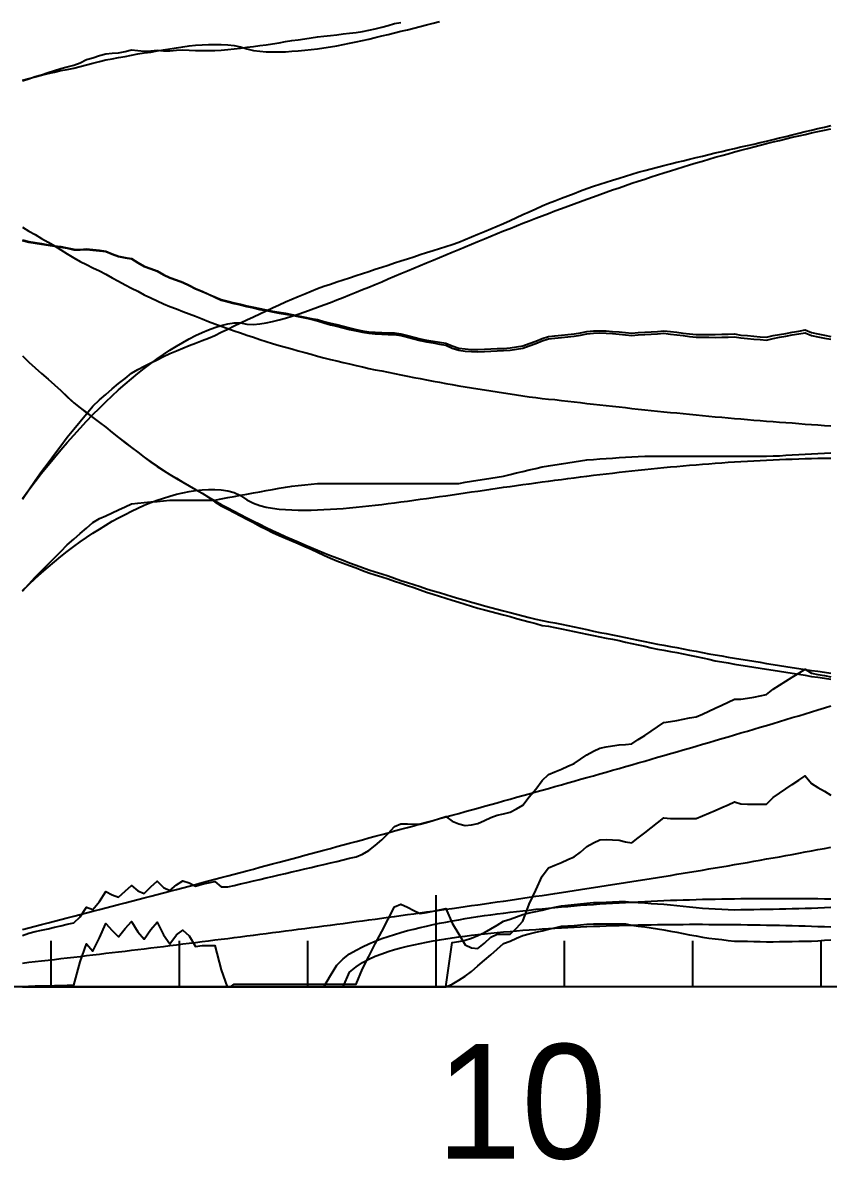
# Model space of a CAD drawing. Extents: x -35 to 191, y -35 to 135.
# Drawn here: x 15.9 to 72.2, y -12.1 to 67.3 of the extents above; entities that cross this region are included whole.
import ezdxf

# ---------------------------------------------------------------- set-up
doc = ezdxf.new("R2010")
doc.units = 0

msp = doc.modelspace()

# ---------------------------------------------------------------- linework, layer by layer
at = {"color": 0}
for p, q in [((44.8, 0), (44.8, 6.4)), ((17.92, 0), (17.92, 3.2)), ((26.88, 0), (26.88, 3.2)), ((35.84, 0), (35.84, 3.2)), ((53.76, 0), (53.76, 3.2)), ((62.72, 0), (62.72, 3.2)), ((71.68, 0), (71.68, 3.2))]:
    msp.add_line(p, q, dxfattribs=at)
msp.add_lwpolyline([(0, 0), (0, 108.731), (179.2, 108.731), (179.2, 0)], close=True, dxfattribs=at)
at = {"color": 3}
for points in [[(15.904, 63.297), (16.352, 63.403), (16.8, 63.527), (17.248, 63.629), (17.696, 63.748), (18.144, 63.859), (18.592, 63.957), (19.04, 64.044), (19.488, 64.117), (19.936, 64.233), (20.384, 64.365), (20.832, 64.474), (21.28, 64.591), (21.728, 64.7), (22.176, 64.787), (22.624, 64.873), (23.072, 64.953), (23.52, 65.039), (23.968, 65.119), (24.416, 65.189), (24.864, 65.256), (25.312, 65.333), (25.76, 65.41), (26.208, 65.484), (26.656, 65.558), (27.104, 65.623), (27.552, 65.686), (28, 65.729), (28.448, 65.764), (28.896, 65.78), (29.344, 65.785), (29.792, 65.777), (30.24, 65.761), (30.688, 65.713), (31.136, 65.622), (31.584, 65.47), (32.032, 65.363), (32.48, 65.303), (32.928, 65.27), (33.376, 65.257), (33.824, 65.26), (34.272, 65.278), (34.72, 65.306), (35.168, 65.341), (35.616, 65.382), (36.064, 65.429), (36.512, 65.482), (36.96, 65.541), (37.408, 65.61), (37.856, 65.696), (38.304, 65.785), (38.752, 65.874), (39.2, 65.965), (39.648, 66.059), (40.096, 66.157), (40.544, 66.265), (40.992, 66.377), (41.44, 66.485), (41.888, 66.592), (42.336, 66.7), (42.784, 66.81), (43.232, 66.921), (43.68, 67.034), (44.128, 67.149), (44.576, 67.265), (45.024, 67.382)], [(15.904, 34.082), (16.352, 34.684), (16.8, 35.273), (17.248, 35.847), (17.696, 36.407), (18.144, 36.954), (18.592, 37.486), (19.04, 38.005), (19.488, 38.511), (19.936, 39.002), (20.384, 39.48), (20.832, 39.945), (21.28, 40.396), (21.728, 40.833), (22.176, 41.257), (22.624, 41.667), (23.072, 42.064), (23.52, 42.446), (23.968, 42.815), (24.416, 43.169), (24.864, 43.509), (25.312, 43.835), (25.76, 44.145), (26.208, 44.441), (26.656, 44.72), (27.104, 44.984), (27.552, 45.23), (28, 45.459), (28.448, 45.668), (28.896, 45.857), (29.344, 46.023), (29.792, 46.162), (30.24, 46.271), (30.688, 46.339), (31.136, 46.342), (31.584, 46.259), (32.032, 46.236), (32.48, 46.276), (32.928, 46.349), (33.376, 46.445), (33.824, 46.557), (34.272, 46.683), (34.72, 46.818), (35.168, 46.963), (35.616, 47.114), (36.064, 47.271), (36.512, 47.434), (36.96, 47.601), (37.408, 47.772), (37.856, 47.946), (38.304, 48.122), (38.752, 48.301), (39.2, 48.483), (39.648, 48.665), (40.096, 48.85), (40.544, 49.035), (40.992, 49.222), (41.44, 49.409), (41.888, 49.597), (42.336, 49.785), (42.784, 49.974), (43.232, 50.162), (43.68, 50.351), (44.128, 50.54), (44.576, 50.728), (45.024, 50.916), (45.472, 51.104), (45.92, 51.291), (46.368, 51.477), (46.816, 51.663), (47.264, 51.848), (47.712, 52.033), (48.16, 52.216), (48.608, 52.399), (49.056, 52.58), (49.504, 52.761), (49.952, 52.94), (50.4, 53.118), (50.848, 53.295), (51.296, 53.471), (51.744, 53.645), (52.192, 53.819), (52.64, 53.991), (53.088, 54.161), (53.536, 54.33), (53.984, 54.498), (54.432, 54.664), (54.88, 54.829), (55.328, 54.992), (55.776, 55.153), (56.224, 55.314), (56.672, 55.472), (57.12, 55.629), (57.568, 55.784), (58.016, 55.938), (58.464, 56.09), (58.912, 56.24), (59.36, 56.388), (59.808, 56.535), (60.256, 56.68), (60.704, 56.823), (61.152, 56.965), (61.6, 57.105), (62.048, 57.243), (62.496, 57.379), (62.944, 57.513), (63.392, 57.646), (63.84, 57.776), (64.288, 57.905), (64.736, 58.032), (65.184, 58.157), (65.632, 58.28), (66.08, 58.401), (66.528, 58.521), (66.976, 58.638), (67.424, 58.754), (67.872, 58.867), (68.32, 58.979), (68.768, 59.089), (69.216, 59.197), (69.664, 59.302), (70.112, 59.406), (70.56, 59.508), (71.008, 59.608), (71.456, 59.706), (71.904, 59.802), (72.352, 59.896)], [(15.904, 3.996), (16.352, 4.111), (16.8, 4.226), (17.248, 4.342), (17.696, 4.457), (18.144, 4.573), (18.592, 4.689), (19.04, 4.805), (19.488, 4.921), (19.936, 5.037), (20.384, 5.153), (20.832, 5.27), (21.28, 5.386), (21.728, 5.503), (22.176, 5.62), (22.624, 5.737), (23.072, 5.854), (23.52, 5.971), (23.968, 6.088), (24.416, 6.205), (24.864, 6.323), (25.312, 6.44), (25.76, 6.558), (26.208, 6.676), (26.656, 6.794), (27.104, 6.912), (27.552, 7.03), (28, 7.148), (28.448, 7.267), (28.896, 7.385), (29.344, 7.504), (29.792, 7.622), (30.24, 7.741), (30.688, 7.86), (31.136, 7.979), (31.584, 8.099), (32.032, 8.218), (32.48, 8.337), (32.928, 8.457), (33.376, 8.577), (33.824, 8.696), (34.272, 8.816), (34.72, 8.936), (35.168, 9.057), (35.616, 9.177), (36.064, 9.297), (36.512, 9.418), (36.96, 9.539), (37.408, 9.659), (37.856, 9.78), (38.304, 9.901), (38.752, 10.023), (39.2, 10.144), (39.648, 10.265), (40.096, 10.387), (40.544, 10.509), (40.992, 10.631), (41.44, 10.753), (41.888, 10.875), (42.336, 10.997), (42.784, 11.119), (43.232, 11.242), (43.68, 11.365), (44.128, 11.487), (44.576, 11.61), (45.024, 11.734), (45.472, 11.857), (45.92, 11.98), (46.368, 12.104), (46.816, 12.227), (47.264, 12.351), (47.712, 12.475), (48.16, 12.599), (48.608, 12.724), (49.056, 12.848), (49.504, 12.973), (49.952, 13.098), (50.4, 13.223), (50.848, 13.348), (51.296, 13.473), (51.744, 13.598), (52.192, 13.724), (52.64, 13.85), (53.088, 13.976), (53.536, 14.102), (53.984, 14.228), (54.432, 14.355), (54.88, 14.481), (55.328, 14.608), (55.776, 14.735), (56.224, 14.863), (56.672, 14.99), (57.12, 15.118), (57.568, 15.245), (58.016, 15.373), (58.464, 15.502), (58.912, 15.63), (59.36, 15.759), (59.808, 15.888), (60.256, 16.017), (60.704, 16.146), (61.152, 16.276), (61.6, 16.405), (62.048, 16.535), (62.496, 16.665), (62.944, 16.796), (63.392, 16.927), (63.84, 17.058), (64.288, 17.189), (64.736, 17.32), (65.184, 17.452), (65.632, 17.584), (66.08, 17.716), (66.528, 17.849), (66.976, 17.982), (67.424, 18.115), (67.872, 18.248), (68.32, 18.382), (68.768, 18.516), (69.216, 18.651), (69.664, 18.785), (70.112, 18.92), (70.56, 19.056), (71.008, 19.192), (71.456, 19.328), (71.904, 19.464), (72.352, 19.601)], [(15.904, 0), (16.352, 0), (16.8, 0), (17.248, 0), (17.696, 0), (18.144, 0), (18.592, 0), (19.04, 0), (19.488, 0), (19.936, 0), (20.384, 0), (20.832, 0), (21.28, 0), (21.728, 0), (22.176, 0), (22.624, 0), (23.072, 0), (23.52, 0), (23.968, 0), (24.416, 0), (24.864, 0), (25.312, 0), (25.76, 0), (26.208, 0), (26.656, 0), (27.104, 0), (27.552, 0), (28, 0), (28.448, 0), (28.896, 0), (29.344, 0), (29.792, 0), (30.24, 0), (30.688, 0), (31.136, 0), (31.584, 0), (32.032, 0), (32.48, 0), (32.928, 0), (33.376, 0), (33.824, 0), (34.272, 0), (34.72, 0), (35.168, 0), (35.616, 0), (36.064, 0), (36.512, 0), (36.96, 0), (37.408, 0.792), (37.856, 1.504), (38.304, 1.947), (38.752, 2.289), (39.2, 2.554), (39.648, 2.792), (40.096, 3.001), (40.544, 3.189), (40.992, 3.357), (41.44, 3.512), (41.888, 3.655), (42.336, 3.79), (42.784, 3.916), (43.232, 4.027), (43.68, 4.136), (44.128, 4.239), (44.576, 4.337), (45.024, 4.429), (45.472, 4.516), (45.92, 4.6), (46.368, 4.68), (46.816, 4.758), (47.264, 4.828), (47.712, 4.897), (48.16, 4.963), (48.608, 5.028), (49.056, 5.088), (49.504, 5.146), (49.952, 5.202), (50.4, 5.256), (50.848, 5.309), (51.296, 5.357), (51.744, 5.404), (52.192, 5.449), (52.64, 5.494), (53.088, 5.535), (53.536, 5.575), (53.984, 5.613), (54.432, 5.65), (54.88, 5.686), (55.328, 5.719), (55.776, 5.751), (56.224, 5.782), (56.672, 5.812), (57.12, 5.839), (57.568, 5.866), (58.016, 5.891), (58.464, 5.915), (58.912, 5.938), (59.36, 5.959), (59.808, 5.98), (60.256, 5.999), (60.704, 6.017), (61.152, 6.034), (61.6, 6.049), (62.048, 6.064), (62.496, 6.078), (62.944, 6.09), (63.392, 6.102), (63.84, 6.112), (64.288, 6.122), (64.736, 6.13), (65.184, 6.138), (65.632, 6.144), (66.08, 6.15), (66.528, 6.155), (66.976, 6.159), (67.424, 6.161), (67.872, 6.164), (68.32, 6.165), (68.768, 6.166), (69.216, 6.165), (69.664, 6.164), (70.112, 6.162), (70.56, 6.159), (71.008, 6.155), (71.456, 6.151), (71.904, 6.146), (72.352, 6.14)]]:
    msp.add_lwpolyline(points, dxfattribs=at)
at = {"color": 4}
for points in [[(15.904, 63.251), (16.352, 63.385), (16.8, 63.54), (17.248, 63.668), (17.696, 63.814), (18.144, 63.958), (18.592, 64.095), (19.04, 64.229), (19.488, 64.332), (19.936, 64.505), (20.384, 64.722), (20.832, 64.855), (21.28, 65.004), (21.728, 65.138), (22.176, 65.164), (22.624, 65.2), (23.072, 65.296), (23.52, 65.403), (23.968, 65.359), (24.416, 65.319), (24.864, 65.347), (25.312, 65.389), (25.76, 65.349), (26.208, 65.337), (26.656, 65.375), (27.104, 65.401), (27.552, 65.391), (28, 65.359), (28.448, 65.367), (28.896, 65.367), (29.344, 65.369), (29.792, 65.374), (30.24, 65.423), (30.688, 65.478), (31.136, 65.532), (31.584, 65.585), (32.032, 65.641), (32.48, 65.701), (32.928, 65.764), (33.376, 65.83), (33.824, 65.901), (34.272, 65.979), (34.72, 66.048), (35.168, 66.112), (35.616, 66.176), (36.064, 66.243), (36.512, 66.311), (36.96, 66.358), (37.408, 66.405), (37.856, 66.459), (38.304, 66.513), (38.752, 66.567), (39.2, 66.622), (39.648, 66.69), (40.096, 66.772), (40.544, 66.873), (40.992, 66.989), (41.44, 67.112), (41.888, 67.243), (42.336, 67.324)], [(15.904, 34.045), (16.352, 34.694), (16.8, 35.339), (17.248, 35.962), (17.696, 36.569), (18.144, 37.173), (18.592, 37.773), (19.04, 38.369), (19.488, 38.922), (19.936, 39.466), (20.384, 40.006), (20.832, 40.542), (21.28, 40.976), (21.728, 41.354), (22.176, 41.73), (22.624, 42.102), (23.072, 42.471), (23.52, 42.837), (23.968, 43.088), (24.416, 43.319), (24.864, 43.548), (25.312, 43.774), (25.76, 43.997), (26.208, 44.217), (26.656, 44.4), (27.104, 44.583), (27.552, 44.763), (28, 44.94), (28.448, 45.114), (28.896, 45.285), (29.344, 45.453), (29.792, 45.692), (30.24, 45.914), (30.688, 46.132), (31.136, 46.346), (31.584, 46.557), (32.032, 46.767), (32.48, 46.978), (32.928, 47.187), (33.376, 47.397), (33.824, 47.607), (34.272, 47.816), (34.72, 48.01), (35.168, 48.196), (35.616, 48.381), (36.064, 48.567), (36.512, 48.752), (36.96, 48.904), (37.408, 49.053), (37.856, 49.202), (38.304, 49.35), (38.752, 49.499), (39.2, 49.647), (39.648, 49.795), (40.096, 49.942), (40.544, 50.09), (40.992, 50.237), (41.44, 50.384), (41.888, 50.53), (42.336, 50.676), (42.784, 50.822), (43.232, 50.967), (43.68, 51.112), (44.128, 51.256), (44.576, 51.4), (45.024, 51.543), (45.472, 51.686), (45.92, 51.828), (46.368, 51.97), (46.816, 52.173), (47.264, 52.36), (47.712, 52.546), (48.16, 52.731), (48.608, 52.916), (49.056, 53.099), (49.504, 53.282), (49.952, 53.499), (50.4, 53.703), (50.848, 53.906), (51.296, 54.108), (51.744, 54.309), (52.192, 54.509), (52.64, 54.693), (53.088, 54.869), (53.536, 55.043), (53.984, 55.217), (54.432, 55.389), (54.88, 55.561), (55.328, 55.732), (55.776, 55.88), (56.224, 56.023), (56.672, 56.165), (57.12, 56.307), (57.568, 56.447), (58.016, 56.587), (58.464, 56.725), (58.912, 56.863), (59.36, 56.981), (59.808, 57.098), (60.256, 57.213), (60.704, 57.327), (61.152, 57.441), (61.6, 57.554), (62.048, 57.666), (62.496, 57.776), (62.944, 57.886), (63.392, 57.995), (63.84, 58.103), (64.288, 58.21), (64.736, 58.317), (65.184, 58.422), (65.632, 58.526), (66.08, 58.629), (66.528, 58.732), (66.976, 58.833), (67.424, 58.933), (67.872, 59.033), (68.32, 59.145), (68.768, 59.257), (69.216, 59.368), (69.664, 59.478), (70.112, 59.587), (70.56, 59.695), (71.008, 59.802), (71.456, 59.908), (71.904, 60.012), (72.352, 60.116)], [(15.904, 53.026), (16.352, 52.755), (16.8, 52.508), (17.248, 52.235), (17.696, 51.985), (18.144, 51.727), (18.592, 51.456), (19.04, 51.174), (19.488, 50.879), (19.936, 50.641), (20.384, 50.428), (20.832, 50.191), (21.28, 49.968), (21.728, 49.743), (22.176, 49.495), (22.624, 49.251), (23.072, 49.007), (23.52, 48.778), (23.968, 48.549), (24.416, 48.315), (24.864, 48.086), (25.312, 47.881), (25.76, 47.686), (26.208, 47.497), (26.656, 47.322), (27.104, 47.146), (27.552, 46.981), (28, 46.804), (28.448, 46.631), (28.896, 46.451), (29.344, 46.276), (29.792, 46.106), (30.24, 45.955), (30.688, 45.799), (31.136, 45.645), (31.584, 45.49), (32.032, 45.339), (32.48, 45.192), (32.928, 45.048), (33.376, 44.907), (33.824, 44.773), (34.272, 44.646), (34.72, 44.522), (35.168, 44.398), (35.616, 44.273), (36.064, 44.15), (36.512, 44.029), (36.96, 43.912), (37.408, 43.797), (37.856, 43.691), (38.304, 43.585), (38.752, 43.478), (39.2, 43.372), (39.648, 43.268), (40.096, 43.167), (40.544, 43.079), (40.992, 42.998), (41.44, 42.907), (41.888, 42.814), (42.336, 42.721), (42.784, 42.63), (43.232, 42.541), (43.68, 42.454), (44.128, 42.368), (44.576, 42.284), (45.024, 42.201), (45.472, 42.12), (45.92, 42.04), (46.368, 41.962), (46.816, 41.885), (47.264, 41.809), (47.712, 41.735), (48.16, 41.663), (48.608, 41.594), (49.056, 41.526), (49.504, 41.457), (49.952, 41.389), (50.4, 41.322), (50.848, 41.257), (51.296, 41.192), (51.744, 41.128), (52.192, 41.069), (52.64, 41.025), (53.088, 40.992), (53.536, 40.938), (53.984, 40.886), (54.432, 40.834), (54.88, 40.78), (55.328, 40.727), (55.776, 40.675), (56.224, 40.622), (56.672, 40.578), (57.12, 40.532), (57.568, 40.481), (58.016, 40.43), (58.464, 40.379), (58.912, 40.329), (59.36, 40.28), (59.808, 40.231), (60.256, 40.185), (60.704, 40.143), (61.152, 40.099), (61.6, 40.056), (62.048, 40.011), (62.496, 39.966), (62.944, 39.922), (63.392, 39.879), (63.84, 39.836), (64.288, 39.794), (64.736, 39.753), (65.184, 39.712), (65.632, 39.672), (66.08, 39.635), (66.528, 39.602), (66.976, 39.565), (67.424, 39.529), (67.872, 39.494), (68.32, 39.458), (68.768, 39.423), (69.216, 39.39), (69.664, 39.356), (70.112, 39.321), (70.56, 39.285), (71.008, 39.252), (71.456, 39.223), (71.904, 39.192), (72.352, 39.162)], [(15.904, 3.566), (16.352, 3.741), (16.8, 3.845), (17.248, 3.948), (17.696, 4.052), (18.144, 4.155), (18.592, 4.259), (19.04, 4.363), (19.488, 4.467), (19.936, 4.891), (20.384, 5.549), (20.832, 5.384), (21.28, 5.953), (21.728, 6.654), (22.176, 6.425), (22.624, 6.248), (23.072, 6.677), (23.52, 7.061), (23.968, 6.706), (24.416, 6.517), (24.864, 6.968), (25.312, 7.359), (25.76, 6.937), (26.208, 6.728), (26.656, 7.124), (27.104, 7.382), (27.552, 7.265), (28, 7.032), (28.448, 7.149), (28.896, 7.244), (29.344, 7.341), (29.792, 6.963), (30.24, 6.963), (30.688, 7.073), (31.136, 7.177), (31.584, 7.282), (32.032, 7.387), (32.48, 7.492), (32.928, 7.597), (33.376, 7.702), (33.824, 7.807), (34.272, 7.912), (34.72, 8.017), (35.168, 8.122), (35.616, 8.228), (36.064, 8.333), (36.512, 8.438), (36.96, 8.544), (37.408, 8.649), (37.856, 8.754), (38.304, 8.86), (38.752, 8.965), (39.2, 9.071), (39.648, 9.26), (40.096, 9.519), (40.544, 9.85), (40.992, 10.244), (41.44, 10.695), (41.888, 11.196), (42.336, 11.376), (42.784, 11.361), (43.232, 11.351), (43.68, 11.346), (44.128, 11.477), (44.576, 11.612), (45.024, 11.747), (45.472, 11.883), (45.92, 11.549), (46.368, 11.377), (46.816, 11.256), (47.264, 11.308), (47.712, 11.403), (48.16, 11.595), (48.608, 11.813), (49.056, 11.977), (49.504, 12.078), (49.952, 12.18), (50.4, 12.416), (50.848, 12.686), (51.296, 13.252), (51.744, 13.8), (52.192, 14.395), (52.64, 14.808), (53.088, 15.001), (53.536, 15.194), (53.984, 15.394), (54.432, 15.595), (54.88, 15.878), (55.328, 16.193), (55.776, 16.439), (56.224, 16.651), (56.672, 16.752), (57.12, 16.82), (57.568, 16.889), (58.016, 16.91), (58.464, 16.946), (58.912, 17.249), (59.36, 17.539), (59.808, 17.836), (60.256, 18.139), (60.704, 18.443), (61.152, 18.511), (61.6, 18.594), (62.048, 18.678), (62.496, 18.762), (62.944, 18.846), (63.392, 19.037), (63.84, 19.237), (64.288, 19.438), (64.736, 19.654), (65.184, 19.866), (65.632, 20.078), (66.08, 20.077), (66.528, 20.147), (66.976, 20.218), (67.424, 20.308), (67.872, 20.392), (68.32, 20.766), (68.768, 21.045), (69.216, 21.325), (69.664, 21.607), (70.112, 21.89), (70.56, 22.174), (71.008, 21.899), (71.456, 21.809), (71.904, 21.723), (72.352, 21.641)], [(15.904, 0), (16.352, 0), (16.8, 0), (17.248, 0), (17.696, 0), (18.144, 0), (18.592, 0), (19.04, 0), (19.488, 0), (19.936, 0), (20.384, 0), (20.832, 0), (21.28, 0), (21.728, 0), (22.176, 0), (22.624, 0), (23.072, 0), (23.52, 0), (23.968, 0), (24.416, 0), (24.864, 0), (25.312, 0), (25.76, 0), (26.208, 0), (26.656, 0), (27.104, 0), (27.552, 0), (28, 0), (28.448, 0), (28.896, 0), (29.344, 0), (29.792, 0), (30.24, 0), (30.688, 0), (31.136, 0), (31.584, 0), (32.032, 0), (32.48, 0), (32.928, 0), (33.376, 0), (33.824, 0), (34.272, 0), (34.72, 0), (35.168, 0), (35.616, 0), (36.064, 0), (36.512, 0), (36.96, 0), (37.408, 0), (37.856, 0), (38.304, 0), (38.752, 0), (39.2, 0), (39.648, 0), (40.096, 0), (40.544, 0), (40.992, 0), (41.44, 0), (41.888, 0), (42.336, 0), (42.784, 0), (43.232, 0), (43.68, 0), (44.128, 0), (44.576, 0), (45.024, 0), (45.472, 0), (45.92, 3.091), (46.368, 3.167), (46.816, 3.262), (47.264, 3.4), (47.712, 3.583), (48.16, 3.795), (48.608, 4.034), (49.056, 4.293), (49.504, 4.57), (49.952, 4.712), (50.4, 4.879), (50.848, 5.048), (51.296, 5.153), (51.744, 5.254), (52.192, 5.355), (52.64, 5.456), (53.088, 5.556), (53.536, 5.656), (53.984, 5.69), (54.432, 5.741), (54.88, 5.791), (55.328, 5.842), (55.776, 5.871), (56.224, 5.889), (56.672, 5.907), (57.12, 5.924), (57.568, 5.94), (58.016, 5.957), (58.464, 5.913), (58.912, 5.881), (59.36, 5.85), (59.808, 5.818), (60.256, 5.787), (60.704, 5.756), (61.152, 5.709), (61.6, 5.665), (62.048, 5.622), (62.496, 5.579), (62.944, 5.537), (63.392, 5.496), (63.84, 5.473), (64.288, 5.449), (64.736, 5.426), (65.184, 5.403), (65.632, 5.379), (66.08, 5.397), (66.528, 5.4), (66.976, 5.403), (67.424, 5.406), (67.872, 5.409), (68.32, 5.42), (68.768, 5.434), (69.216, 5.447), (69.664, 5.459), (70.112, 5.471), (70.56, 5.483), (71.008, 5.495), (71.456, 5.506), (71.904, 5.536), (72.352, 5.564)]]:
    msp.add_lwpolyline(points, dxfattribs=at)
at = {"color": 1}
msp.add_lwpolyline([(15.904, 52.136), (16.352, 52.033), (16.8, 51.955), (17.248, 51.88), (17.696, 51.803), (18.144, 51.733), (18.592, 51.671), (19.04, 51.587), (19.488, 51.487), (19.936, 51.472), (20.384, 51.504), (20.832, 51.457), (21.28, 51.416), (21.728, 51.36), (22.176, 51.177), (22.624, 51.003), (23.072, 50.909), (23.52, 50.837), (23.968, 50.567), (24.416, 50.306), (24.864, 50.132), (25.312, 49.978), (25.76, 49.724), (26.208, 49.503), (26.656, 49.35), (27.104, 49.187), (27.552, 48.969), (28, 48.734), (28.448, 48.552), (28.896, 48.345), (29.344, 48.133), (29.792, 47.923), (30.24, 47.806), (30.688, 47.701), (31.136, 47.597), (31.584, 47.494), (32.032, 47.391), (32.48, 47.29), (32.928, 47.2), (33.376, 47.108), (33.824, 47.028), (34.272, 46.958), (34.72, 46.874), (35.168, 46.783), (35.616, 46.691), (36.064, 46.599), (36.512, 46.498), (36.96, 46.36), (37.408, 46.22), (37.856, 46.112), (38.304, 46.001), (38.752, 45.892), (39.2, 45.784), (39.648, 45.692), (40.096, 45.616), (40.544, 45.578), (40.992, 45.553), (41.44, 45.545), (41.888, 45.544), (42.336, 45.471), (42.784, 45.349), (43.232, 45.228), (43.68, 45.108), (44.128, 45.023), (44.576, 44.941), (45.024, 44.86), (45.472, 44.784), (45.92, 44.588), (46.368, 44.437), (46.816, 44.374), (47.264, 44.341), (47.712, 44.323), (48.16, 44.341), (48.608, 44.375), (49.056, 44.399), (49.504, 44.408), (49.952, 44.446), (50.4, 44.51), (50.848, 44.587), (51.296, 44.746), (51.744, 44.906), (52.192, 45.087), (52.64, 45.229), (53.088, 45.282), (53.536, 45.333), (53.984, 45.375), (54.432, 45.421), (54.88, 45.496), (55.328, 45.585), (55.776, 45.622), (56.224, 45.64), (56.672, 45.627), (57.12, 45.599), (57.568, 45.566), (58.016, 45.514), (58.464, 45.459), (58.912, 45.507), (59.36, 45.529), (59.808, 45.554), (60.256, 45.582), (60.704, 45.625), (61.152, 45.568), (61.6, 45.519), (62.048, 45.461), (62.496, 45.406), (62.944, 45.351), (63.392, 45.342), (63.84, 45.339), (64.288, 45.336), (64.736, 45.349), (65.184, 45.359), (65.632, 45.372), (66.08, 45.302), (66.528, 45.26), (66.976, 45.219), (67.424, 45.186), (67.872, 45.15), (68.32, 45.266), (68.768, 45.342), (69.216, 45.421), (69.664, 45.503), (70.112, 45.58), (70.56, 45.66), (71.008, 45.47), (71.456, 45.378), (71.904, 45.289), (72.352, 45.202)], dxfattribs=at)
at = {"color": 2}
for points in [[(15.904, 52.088), (16.352, 51.987), (16.8, 51.918), (17.248, 51.837), (17.696, 51.765), (18.144, 51.698), (18.592, 51.634), (19.04, 51.557), (19.488, 51.455), (19.936, 51.439), (20.384, 51.477), (20.832, 51.425), (21.28, 51.386), (21.728, 51.332), (22.176, 51.149), (22.624, 50.977), (23.072, 50.886), (23.52, 50.812), (23.968, 50.543), (24.416, 50.281), (24.864, 50.111), (25.312, 49.959), (25.76, 49.703), (26.208, 49.483), (26.656, 49.331), (27.104, 49.167), (27.552, 48.953), (28, 48.717), (28.448, 48.534), (28.896, 48.343), (29.344, 48.156), (29.792, 47.976), (30.24, 47.858), (30.688, 47.752), (31.136, 47.646), (31.584, 47.542), (32.032, 47.443), (32.48, 47.347), (32.928, 47.256), (33.376, 47.169), (33.824, 47.089), (34.272, 47.017), (34.72, 46.932), (35.168, 46.84), (35.616, 46.747), (36.064, 46.657), (36.512, 46.57), (36.96, 46.451), (37.408, 46.332), (37.856, 46.222), (38.304, 46.112), (38.752, 46.002), (39.2, 45.892), (39.648, 45.801), (40.096, 45.729), (40.544, 45.687), (40.992, 45.663), (41.44, 45.651), (41.888, 45.652), (42.336, 45.579), (42.784, 45.459), (43.232, 45.342), (43.68, 45.228), (44.128, 45.149), (44.576, 45.072), (45.024, 44.998), (45.472, 44.926), (45.92, 44.732), (46.368, 44.583), (46.816, 44.524), (47.264, 44.495), (47.712, 44.482), (48.16, 44.499), (48.608, 44.531), (49.056, 44.553), (49.504, 44.562), (49.952, 44.6), (50.4, 44.667), (50.848, 44.747), (51.296, 44.908), (51.744, 45.071), (52.192, 45.26), (52.64, 45.394), (53.088, 45.45), (53.536, 45.498), (53.984, 45.539), (54.432, 45.584), (54.88, 45.657), (55.328, 45.743), (55.776, 45.779), (56.224, 45.797), (56.672, 45.782), (57.12, 45.753), (57.568, 45.72), (58.016, 45.669), (58.464, 45.616), (58.912, 45.666), (59.36, 45.691), (59.808, 45.719), (60.256, 45.753), (60.704, 45.793), (61.152, 45.736), (61.6, 45.686), (62.048, 45.634), (62.496, 45.583), (62.944, 45.533), (63.392, 45.528), (63.84, 45.531), (64.288, 45.534), (64.736, 45.546), (65.184, 45.557), (65.632, 45.57), (66.08, 45.497), (66.528, 45.455), (66.976, 45.412), (67.424, 45.378), (67.872, 45.341), (68.32, 45.455), (68.768, 45.53), (69.216, 45.607), (69.664, 45.687), (70.112, 45.767), (70.56, 45.85), (71.008, 45.664), (71.456, 45.571), (71.904, 45.481), (72.352, 45.393)], [(15.904, 44.035), (16.352, 43.611), (16.8, 43.215), (17.248, 42.81), (17.696, 42.418), (18.144, 42.024), (18.592, 41.624), (19.04, 41.199), (19.488, 40.772), (19.936, 40.413), (20.384, 40.081), (20.832, 39.734), (21.28, 39.397), (21.728, 39.059), (22.176, 38.699), (22.624, 38.341), (23.072, 37.984), (23.52, 37.65), (23.968, 37.313), (24.416, 36.972), (24.864, 36.637), (25.312, 36.333), (25.76, 36.045), (26.208, 35.761), (26.656, 35.496), (27.104, 35.235), (27.552, 34.979), (28, 34.717), (28.448, 34.457), (28.896, 34.189), (29.344, 33.926), (29.792, 33.671), (30.24, 33.441), (30.688, 33.206), (31.136, 32.972), (31.584, 32.737), (32.032, 32.507), (32.48, 32.282), (32.928, 32.062), (33.376, 31.846), (33.824, 31.638), (34.272, 31.442), (34.72, 31.249), (35.168, 31.055), (35.616, 30.86), (36.064, 30.668), (36.512, 30.479), (36.96, 30.293), (37.408, 30.112), (37.856, 29.943), (38.304, 29.774), (38.752, 29.603), (39.2, 29.433), (39.648, 29.266), (40.096, 29.103), (40.544, 28.962), (40.992, 28.822), (41.44, 28.676), (41.888, 28.523), (42.336, 28.371), (42.784, 28.222), (43.232, 28.075), (43.68, 27.931), (44.128, 27.789), (44.576, 27.649), (45.024, 27.511), (45.472, 27.375), (45.92, 27.241), (46.368, 27.109), (46.816, 26.979), (47.264, 26.851), (47.712, 26.724), (48.16, 26.6), (48.608, 26.481), (49.056, 26.363), (49.504, 26.244), (49.952, 26.125), (50.4, 26.009), (50.848, 25.894), (51.296, 25.78), (51.744, 25.667), (52.192, 25.56), (52.64, 25.483), (53.088, 25.408), (53.536, 25.315), (53.984, 25.219), (54.432, 25.122), (54.88, 25.024), (55.328, 24.928), (55.776, 24.83), (56.224, 24.735), (56.672, 24.651), (57.12, 24.565), (57.568, 24.47), (58.016, 24.375), (58.464, 24.281), (58.912, 24.188), (59.36, 24.097), (59.808, 24.006), (60.256, 23.918), (60.704, 23.837), (61.152, 23.755), (61.6, 23.672), (62.048, 23.586), (62.496, 23.501), (62.944, 23.417), (63.392, 23.334), (63.84, 23.252), (64.288, 23.171), (64.736, 23.09), (65.184, 23.011), (65.632, 22.933), (66.08, 22.861), (66.528, 22.792), (66.976, 22.719), (67.424, 22.648), (67.872, 22.576), (68.32, 22.504), (68.768, 22.435), (69.216, 22.366), (69.664, 22.297), (70.112, 22.226), (70.56, 22.155), (71.008, 22.086), (71.456, 22.023), (71.904, 21.961), (72.352, 21.898)], [(15.904, 27.657), (16.352, 28.086), (16.8, 28.501), (17.248, 28.904), (17.696, 29.293), (18.144, 29.67), (18.592, 30.034), (19.04, 30.385), (19.488, 30.724), (19.936, 31.05), (20.384, 31.363), (20.832, 31.664), (21.28, 31.953), (21.728, 32.228), (22.176, 32.492), (22.624, 32.742), (23.072, 32.979), (23.52, 33.203), (23.968, 33.414), (24.416, 33.611), (24.864, 33.795), (25.312, 33.964), (25.76, 34.118), (26.208, 34.258), (26.656, 34.381), (27.104, 34.488), (27.552, 34.577), (28, 34.647), (28.448, 34.696), (28.896, 34.722), (29.344, 34.723), (29.792, 34.692), (30.24, 34.624), (30.688, 34.505), (31.136, 34.304), (31.584, 33.985), (32.032, 33.748), (32.48, 33.593), (32.928, 33.484), (33.376, 33.404), (33.824, 33.348), (34.272, 33.308), (34.72, 33.283), (35.168, 33.27), (35.616, 33.267), (36.064, 33.273), (36.512, 33.286), (36.96, 33.306), (37.408, 33.331), (37.856, 33.362), (38.304, 33.397), (38.752, 33.436), (39.2, 33.478), (39.648, 33.524), (40.096, 33.572), (40.544, 33.623), (40.992, 33.676), (41.44, 33.731), (41.888, 33.787), (42.336, 33.846), (42.784, 33.905), (43.232, 33.966), (43.68, 34.027), (44.128, 34.09), (44.576, 34.153), (45.024, 34.217), (45.472, 34.281), (45.92, 34.346), (46.368, 34.411), (46.816, 34.476), (47.264, 34.541), (47.712, 34.606), (48.16, 34.671), (48.608, 34.736), (49.056, 34.8), (49.504, 34.865), (49.952, 34.929), (50.4, 34.992), (50.848, 35.055), (51.296, 35.118), (51.744, 35.18), (52.192, 35.241), (52.64, 35.302), (53.088, 35.362), (53.536, 35.421), (53.984, 35.48), (54.432, 35.538), (54.88, 35.595), (55.328, 35.651), (55.776, 35.706), (56.224, 35.76), (56.672, 35.813), (57.12, 35.865), (57.568, 35.917), (58.016, 35.967), (58.464, 36.016), (58.912, 36.064), (59.36, 36.111), (59.808, 36.157), (60.256, 36.201), (60.704, 36.245), (61.152, 36.287), (61.6, 36.328), (62.048, 36.368), (62.496, 36.406), (62.944, 36.444), (63.392, 36.48), (63.84, 36.514), (64.288, 36.548), (64.736, 36.58), (65.184, 36.611), (65.632, 36.64), (66.08, 36.668), (66.528, 36.695), (66.976, 36.72), (67.424, 36.744), (67.872, 36.766), (68.32, 36.787), (68.768, 36.806), (69.216, 36.824), (69.664, 36.841), (70.112, 36.856), (70.56, 36.869), (71.008, 36.881), (71.456, 36.891), (71.904, 36.9), (72.352, 36.907)], [(15.904, 1.653), (16.352, 1.704), (16.8, 1.756), (17.248, 1.807), (17.696, 1.859), (18.144, 1.911), (18.592, 1.963), (19.04, 2.015), (19.488, 2.068), (19.936, 2.12), (20.384, 2.173), (20.832, 2.226), (21.28, 2.279), (21.728, 2.332), (22.176, 2.386), (22.624, 2.439), (23.072, 2.493), (23.52, 2.547), (23.968, 2.601), (24.416, 2.656), (24.864, 2.71), (25.312, 2.765), (25.76, 2.82), (26.208, 2.875), (26.656, 2.93), (27.104, 2.985), (27.552, 3.04), (28, 3.096), (28.448, 3.152), (28.896, 3.208), (29.344, 3.264), (29.792, 3.32), (30.24, 3.377), (30.688, 3.434), (31.136, 3.49), (31.584, 3.547), (32.032, 3.605), (32.48, 3.662), (32.928, 3.719), (33.376, 3.777), (33.824, 3.835), (34.272, 3.893), (34.72, 3.951), (35.168, 4.01), (35.616, 4.068), (36.064, 4.127), (36.512, 4.186), (36.96, 4.245), (37.408, 4.305), (37.856, 4.364), (38.304, 4.424), (38.752, 4.484), (39.2, 4.544), (39.648, 4.604), (40.096, 4.665), (40.544, 4.725), (40.992, 4.786), (41.44, 4.847), (41.888, 4.909), (42.336, 4.97), (42.784, 5.032), (43.232, 5.094), (43.68, 5.156), (44.128, 5.218), (44.576, 5.281), (45.024, 5.343), (45.472, 5.406), (45.92, 5.47), (46.368, 5.533), (46.816, 5.597), (47.264, 5.661), (47.712, 5.725), (48.16, 5.789), (48.608, 5.854), (49.056, 5.918), (49.504, 5.984), (49.952, 6.049), (50.4, 6.114), (50.848, 6.18), (51.296, 6.246), (51.744, 6.313), (52.192, 6.379), (52.64, 6.446), (53.088, 6.514), (53.536, 6.581), (53.984, 6.649), (54.432, 6.717), (54.88, 6.785), (55.328, 6.854), (55.776, 6.923), (56.224, 6.992), (56.672, 7.061), (57.12, 7.131), (57.568, 7.201), (58.016, 7.272), (58.464, 7.343), (58.912, 7.414), (59.36, 7.485), (59.808, 7.557), (60.256, 7.629), (60.704, 7.702), (61.152, 7.775), (61.6, 7.848), (62.048, 7.922), (62.496, 7.996), (62.944, 8.071), (63.392, 8.146), (63.84, 8.221), (64.288, 8.297), (64.736, 8.373), (65.184, 8.449), (65.632, 8.526), (66.08, 8.604), (66.528, 8.682), (66.976, 8.761), (67.424, 8.839), (67.872, 8.919), (68.32, 8.999), (68.768, 9.08), (69.216, 9.161), (69.664, 9.242), (70.112, 9.325), (70.56, 9.407), (71.008, 9.491), (71.456, 9.575), (71.904, 9.66), (72.352, 9.745)], [(15.904, 0), (16.352, 0), (16.8, 0), (17.248, 0), (17.696, 0), (18.144, 0), (18.592, 0), (19.04, 0), (19.488, 0), (19.936, 0), (20.384, 0), (20.832, 0), (21.28, 0), (21.728, 0), (22.176, 0), (22.624, 0), (23.072, 0), (23.52, 0), (23.968, 0), (24.416, 0), (24.864, 0), (25.312, 0), (25.76, 0), (26.208, 0), (26.656, 0), (27.104, 0), (27.552, 0), (28, 0), (28.448, 0), (28.896, 0), (29.344, 0), (29.792, 0), (30.24, 0), (30.688, 0), (31.136, 0), (31.584, 0), (32.032, 0), (32.48, 0), (32.928, 0), (33.376, 0), (33.824, 0), (34.272, 0), (34.72, 0), (35.168, 0), (35.616, 0), (36.064, 0), (36.512, 0), (36.96, 0), (37.408, 0), (37.856, 0), (38.304, 0), (38.752, 1.014), (39.2, 1.397), (39.648, 1.694), (40.096, 1.932), (40.544, 2.131), (40.992, 2.302), (41.44, 2.455), (41.888, 2.593), (42.336, 2.719), (42.784, 2.835), (43.232, 2.93), (43.68, 3.026), (44.128, 3.114), (44.576, 3.196), (45.024, 3.272), (45.472, 3.343), (45.92, 3.412), (46.368, 3.477), (46.816, 3.538), (47.264, 3.59), (47.712, 3.643), (48.16, 3.693), (48.608, 3.74), (49.056, 3.784), (49.504, 3.827), (49.952, 3.867), (50.4, 3.906), (50.848, 3.944), (51.296, 3.974), (51.744, 4.006), (52.192, 4.037), (52.64, 4.065), (53.088, 4.092), (53.536, 4.117), (53.984, 4.141), (54.432, 4.164), (54.88, 4.186), (55.328, 4.204), (55.776, 4.222), (56.224, 4.239), (56.672, 4.255), (57.12, 4.269), (57.568, 4.282), (58.016, 4.294), (58.464, 4.306), (58.912, 4.316), (59.36, 4.323), (59.808, 4.331), (60.256, 4.338), (60.704, 4.344), (61.152, 4.348), (61.6, 4.352), (62.048, 4.355), (62.496, 4.357), (62.944, 4.358), (63.392, 4.357), (63.84, 4.356), (64.288, 4.354), (64.736, 4.352), (65.184, 4.348), (65.632, 4.343), (66.08, 4.338), (66.528, 4.332), (66.976, 4.326), (67.424, 4.317), (67.872, 4.309), (68.32, 4.3), (68.768, 4.29), (69.216, 4.279), (69.664, 4.267), (70.112, 4.255), (70.56, 4.242), (71.008, 4.228), (71.456, 4.213), (71.904, 4.198), (72.352, 4.182)]]:
    msp.add_lwpolyline(points, dxfattribs=at)
at = {"color": 6}
for points in [[(15.904, 44.035), (16.352, 43.611), (16.8, 43.206), (17.248, 42.811), (17.696, 42.416), (18.144, 42.02), (18.592, 41.625), (19.04, 41.193), (19.488, 40.768), (19.936, 40.413), (20.384, 40.074), (20.832, 39.735), (21.28, 39.396), (21.728, 39.057), (22.176, 38.698), (22.624, 38.34), (23.072, 37.981), (23.52, 37.65), (23.968, 37.311), (24.416, 36.972), (24.864, 36.633), (25.312, 36.327), (25.76, 36.041), (26.208, 35.756), (26.656, 35.49), (27.104, 35.231), (27.552, 34.972), (28, 34.712), (28.448, 34.453), (28.896, 34.161), (29.344, 33.863), (29.792, 33.564), (30.24, 33.336), (30.688, 33.102), (31.136, 32.867), (31.584, 32.633), (32.032, 32.399), (32.48, 32.165), (32.928, 31.945), (33.376, 31.721), (33.824, 31.513), (34.272, 31.319), (34.72, 31.126), (35.168, 30.932), (35.616, 30.739), (36.064, 30.545), (36.512, 30.336), (36.96, 30.122), (37.408, 29.909), (37.856, 29.743), (38.304, 29.574), (38.752, 29.405), (39.2, 29.236), (39.648, 29.066), (40.096, 28.897), (40.544, 28.761), (40.992, 28.619), (41.44, 28.476), (41.888, 28.32), (42.336, 28.167), (42.784, 28.015), (43.232, 27.862), (43.68, 27.71), (44.128, 27.557), (44.576, 27.409), (45.024, 27.259), (45.472, 27.117), (45.92, 26.981), (46.368, 26.845), (46.816, 26.708), (47.264, 26.572), (47.712, 26.435), (48.16, 26.311), (48.608, 26.194), (49.056, 26.077), (49.504, 25.957), (49.952, 25.836), (50.4, 25.715), (50.848, 25.593), (51.296, 25.472), (51.744, 25.351), (52.192, 25.229), (52.64, 25.163), (53.088, 25.081), (53.536, 24.993), (53.984, 24.897), (54.432, 24.802), (54.88, 24.707), (55.328, 24.611), (55.776, 24.516), (56.224, 24.421), (56.672, 24.34), (57.12, 24.254), (57.568, 24.16), (58.016, 24.061), (58.464, 23.963), (58.912, 23.864), (59.36, 23.765), (59.808, 23.667), (60.256, 23.568), (60.704, 23.49), (61.152, 23.409), (61.6, 23.327), (62.048, 23.23), (62.496, 23.137), (62.944, 23.043), (63.392, 22.95), (63.84, 22.857), (64.288, 22.763), (64.736, 22.683), (65.184, 22.602), (65.632, 22.52), (66.08, 22.453), (66.528, 22.383), (66.976, 22.312), (67.424, 22.242), (67.872, 22.172), (68.32, 22.102), (68.768, 22.033), (69.216, 21.966), (69.664, 21.899), (70.112, 21.82), (70.56, 21.742), (71.008, 21.665), (71.456, 21.604), (71.904, 21.543), (72.352, 21.482)], [(15.904, 27.612), (16.352, 28.098), (16.8, 28.583), (17.248, 29.046), (17.696, 29.494), (18.144, 29.942), (18.592, 30.39), (19.04, 30.839), (19.488, 31.238), (19.936, 31.63), (20.384, 32.022), (20.832, 32.414), (21.28, 32.683), (21.728, 32.886), (22.176, 33.09), (22.624, 33.294), (23.072, 33.497), (23.52, 33.701), (23.968, 33.763), (24.416, 33.804), (24.864, 33.845), (25.312, 33.885), (25.76, 33.926), (26.208, 33.967), (26.656, 33.964), (27.104, 33.964), (27.552, 33.964), (28, 33.964), (28.448, 33.964), (28.896, 33.964), (29.344, 33.964), (29.792, 34.064), (30.24, 34.146), (30.688, 34.227), (31.136, 34.309), (31.584, 34.39), (32.032, 34.472), (32.48, 34.553), (32.928, 34.635), (33.376, 34.716), (33.824, 34.798), (34.272, 34.879), (34.72, 34.94), (35.168, 34.99), (35.616, 35.039), (36.064, 35.089), (36.512, 35.139), (36.96, 35.143), (37.408, 35.143), (37.856, 35.143), (38.304, 35.143), (38.752, 35.143), (39.2, 35.143), (39.648, 35.143), (40.096, 35.143), (40.544, 35.143), (40.992, 35.143), (41.44, 35.143), (41.888, 35.143), (42.336, 35.143), (42.784, 35.143), (43.232, 35.143), (43.68, 35.143), (44.128, 35.143), (44.576, 35.143), (45.024, 35.143), (45.472, 35.143), (45.92, 35.143), (46.368, 35.143), (46.816, 35.236), (47.264, 35.304), (47.712, 35.373), (48.16, 35.442), (48.608, 35.511), (49.056, 35.58), (49.504, 35.649), (49.952, 35.77), (50.4, 35.873), (50.848, 35.977), (51.296, 36.08), (51.744, 36.183), (52.192, 36.287), (52.64, 36.368), (53.088, 36.437), (53.536, 36.506), (53.984, 36.574), (54.432, 36.643), (54.88, 36.712), (55.328, 36.781), (55.776, 36.818), (56.224, 36.848), (56.672, 36.878), (57.12, 36.908), (57.568, 36.938), (58.016, 36.968), (58.464, 36.998), (58.912, 37.028), (59.36, 37.03), (59.808, 37.03), (60.256, 37.03), (60.704, 37.03), (61.152, 37.03), (61.6, 37.03), (62.048, 37.03), (62.496, 37.03), (62.944, 37.03), (63.392, 37.03), (63.84, 37.03), (64.288, 37.03), (64.736, 37.03), (65.184, 37.03), (65.632, 37.03), (66.08, 37.03), (66.528, 37.03), (66.976, 37.03), (67.424, 37.03), (67.872, 37.03), (68.32, 37.052), (68.768, 37.075), (69.216, 37.099), (69.664, 37.122), (70.112, 37.146), (70.56, 37.17), (71.008, 37.193), (71.456, 37.217), (71.904, 37.24), (72.352, 37.264)], [(30.428, 0), (30.688, 0.171), (31.136, 0.171), (31.584, 0.171), (32.032, 0.171), (32.48, 0.171), (32.928, 0.171), (33.376, 0.171), (33.824, 0.171), (34.272, 0.171), (34.72, 0.171), (35.168, 0.171), (35.616, 0.171), (36.064, 0.171), (36.512, 0.171), (36.96, 0.171), (37.408, 0.171), (37.856, 0.171), (38.304, 0.171), (38.752, 0.171), (39.2, 0.171), (39.648, 1.252), (40.096, 2.118), (40.544, 2.985), (40.992, 3.851), (41.44, 4.718), (41.888, 5.584), (42.336, 5.76), (42.784, 5.545), (43.232, 5.33), (43.68, 5.115), (44.128, 5.194), (44.576, 5.284), (45.024, 5.373), (45.472, 5.463), (45.92, 4.446), (46.368, 3.681), (46.816, 2.915), (47.264, 2.712), (47.712, 2.677), (48.16, 3.033), (48.608, 3.453), (49.056, 3.66), (49.504, 3.66), (49.952, 3.66), (50.4, 4.086), (50.848, 4.579), (51.296, 5.754), (51.744, 6.736), (52.192, 7.717), (52.64, 8.308), (53.088, 8.492), (53.536, 8.677), (53.984, 8.874), (54.432, 9.07), (54.88, 9.403), (55.328, 9.787), (55.776, 10.052), (56.224, 10.259), (56.672, 10.286), (57.12, 10.258), (57.568, 10.23), (58.016, 10.123), (58.464, 10.039), (58.912, 10.402), (59.36, 10.738), (59.808, 11.083), (60.256, 11.432), (60.704, 11.78), (61.152, 11.756), (61.6, 11.756), (62.048, 11.756), (62.496, 11.756), (62.944, 11.756), (63.392, 11.927), (63.84, 12.112), (64.288, 12.296), (64.736, 12.505), (65.184, 12.707), (65.632, 12.909), (66.08, 12.777), (66.528, 12.756), (66.976, 12.735), (67.424, 12.743), (67.872, 12.743), (68.32, 13.202), (68.768, 13.508), (69.216, 13.814), (69.664, 14.12), (70.112, 14.426), (70.56, 14.732), (71.008, 14.189), (71.456, 13.92), (71.904, 13.651), (72.352, 13.382)], [(15.904, 0), (16.352, 0), (16.8, 0), (17.248, 0), (17.696, 0), (18.144, 0), (18.592, 0), (19.04, 0), (19.488, 0), (19.936, 0), (20.384, 0), (20.832, 0), (21.28, 0), (21.728, 0), (22.176, 0), (22.624, 0), (23.072, 0), (23.52, 0), (23.968, 0), (24.416, 0), (24.864, 0), (25.312, 0), (25.76, 0), (26.208, 0), (26.656, 0), (27.104, 0), (27.552, 0), (28, 0), (28.448, 0), (28.896, 0), (29.344, 0), (29.792, 0), (30.24, 0), (30.688, 0), (31.136, 0), (31.584, 0), (32.032, 0), (32.48, 0), (32.928, 0), (33.376, 0), (33.824, 0), (34.272, 0), (34.72, 0), (35.168, 0), (35.616, 0), (36.064, 0), (36.512, 0), (36.96, 0), (37.408, 0), (37.856, 0), (38.304, 0), (38.752, 0), (39.2, 0), (39.648, 0), (40.096, 0), (40.544, 0), (40.992, 0), (41.44, 0), (41.888, 0), (42.336, 0), (42.784, 0), (43.232, 0), (43.68, 0), (44.128, 0), (44.576, 0), (45.024, 0), (45.472, 0), (45.92, 0.19), (46.368, 0.459), (46.816, 0.727), (47.264, 1.07), (47.712, 1.458), (48.16, 1.845), (48.608, 2.233), (49.056, 2.62), (49.504, 3.008), (49.952, 3.177), (50.4, 3.381), (50.848, 3.585), (51.296, 3.695), (51.744, 3.801), (52.192, 3.907), (52.64, 4.014), (53.088, 4.12), (53.536, 4.226), (53.984, 4.244), (54.432, 4.286), (54.88, 4.328), (55.328, 4.37), (55.776, 4.384), (56.224, 4.384), (56.672, 4.384), (57.12, 4.384), (57.568, 4.384), (58.016, 4.384), (58.464, 4.302), (58.912, 4.237), (59.36, 4.171), (59.808, 4.106), (60.256, 4.04), (60.704, 3.974), (61.152, 3.885), (61.6, 3.799), (62.048, 3.714), (62.496, 3.629), (62.944, 3.543), (63.392, 3.458), (63.84, 3.402), (64.288, 3.344), (64.736, 3.286), (65.184, 3.228), (65.632, 3.17), (66.08, 3.182), (66.528, 3.17), (66.976, 3.159), (67.424, 3.147), (67.872, 3.136), (68.32, 3.14), (68.768, 3.148), (69.216, 3.157), (69.664, 3.165), (70.112, 3.174), (70.56, 3.183), (71.008, 3.191), (71.456, 3.2), (71.904, 3.241), (72.352, 3.278)], [(15.967, 0), (16.352, 0.049), (16.8, 0.057), (17.248, 0.065), (17.696, 0.074), (18.144, 0.082), (18.592, 0.091), (19.04, 0.099), (19.488, 0.108), (19.936, 1.745), (20.384, 2.993), (20.832, 2.484), (21.28, 3.409), (21.728, 4.409), (22.176, 3.924), (22.624, 3.476), (23.072, 4.066), (23.52, 4.549), (23.968, 3.832), (24.416, 3.319), (24.864, 3.991), (25.312, 4.508), (25.76, 3.614), (26.208, 2.993), (26.656, 3.63), (27.104, 3.953), (27.552, 3.551), (28, 2.817), (28.448, 2.87), (28.896, 2.87), (29.344, 2.87), (29.792, 1.189), (30.198, 0)]]:
    msp.add_lwpolyline(points, dxfattribs=at)

# ---------------------------------------------------------------- texts
at = {"color": 0}
msp.add_text('10', height=8, dxfattribs=at).set_placement((44.8, -12))

doc.saveas('drawing.dxf')
